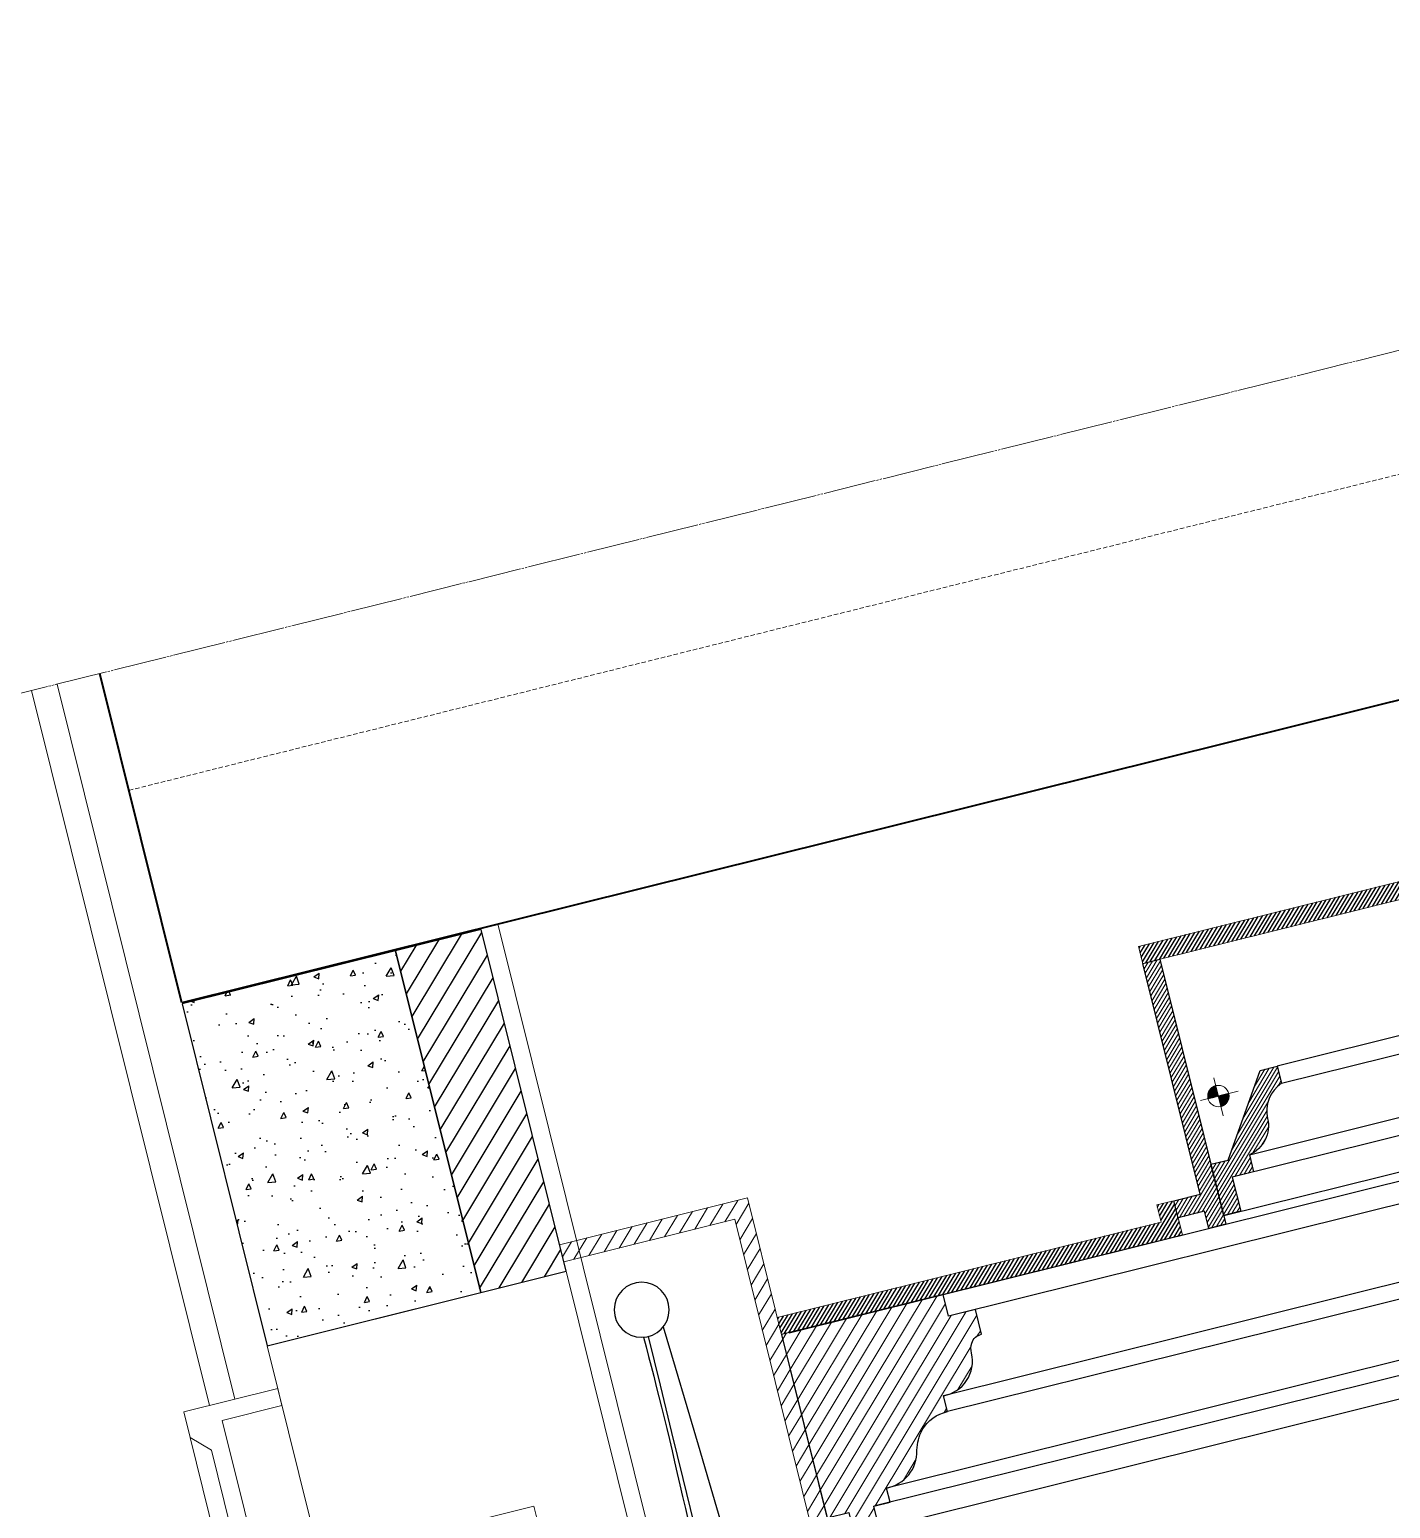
# Model space of a CAD drawing. Header units: inches. Extents: x 122939 to 389145, y 29603 to 574065.
# Drawn here: x 321839 to 323384, y 504454 to 506134 of the extents above; entities that cross this region are included whole.
import ezdxf

# ---------------------------------------------------------------- set-up
doc = ezdxf.new("R2010")
doc.units = ezdxf.units.IN
doc.header["$MEASUREMENT"] = 0
for name, pattern in [('DASHED', [0.75, 0.5, -0.25]), ('HIDDEN', [0.375, 0.25, -0.125]), ('PHANTOM-Z', [69.2, 60, -1.4, 2.5, -1.4, 2.5, -1.4])]:
    doc.linetypes.add(name, pattern=pattern)
for name, color, linetype, lineweight in [('1st floor$0$A-FLOR-HRAL', 4, 'Continuous', 18), ('a-cut', 30, 'PHANTOM-Z', 18), ('A-FLOR-SLAB', 7, 'Continuous', 40), ('A-RNDR-CONC', 2, 'Continuous', 18), ('A-RNDR-PLST', 1, 'Continuous', 9), ('A-RNDR-PT36', 253, 'Continuous', 20), ('A-WALL-STON', 4, 'Continuous', 18), ('GRC', 41, 'Continuous', 0), ('GRC Hatch', 253, 'Continuous', 0)]:
    doc.layers.add(name, color=color, linetype=linetype, lineweight=lineweight)
for name, color, linetype in [('8', 8, 'Continuous'), ('A-Hidden', 8, 'HIDDEN'), ('A-WALL', 7, 'Continuous'), ('Calliper_wall hatch_CHB', 8, 'Continuous'), ('CQ Wall hatch_CHB', 8, 'Continuous'), ('gypsum', 31, 'Continuous')]:
    doc.layers.add(name, color=color, linetype=linetype)

# ---------------------------------------------------------------- blocks, each defined once
blk = doc.blocks.new('half')
at = {"layer": 'GRC Hatch', "lineweight": 0, "ltscale": 5}
h = blk.add_hatch(dxfattribs=at)
h.set_pattern_fill('ANSI31', color=256, scale=30.00000000000001)
h.set_pattern_definition([(135, (111029.2882307031, -5.820766091346741e-11), (2.651650429449549, 2.651650429449553), [])])
h.paths.add_polyline_path([(60616.9776558344, 11176.45348227199), (60616.9776558344, 11196.45348227205), (60586.21424482542, 11196.45348227193), (60586.21424482542, 11466.45348227205), (60566.21424482536, 11466.45348227205), (60566.21424482542, 11156.45348227205), (60586.21424482536, 11156.45348227193), (60586.21424482542, 11176.45348227205)])
edge = h.paths.add_edge_path()
edge.add_line((60466.21424482542, 11316.45348227199), (60466.21424482542, 11296.45348227199))
edge.add_arc((60453.69515682996, 11261.08270513627), 37.52092002368126, 0.5661990946921946, 70.50915648577922, ccw=False)
edge.add_arc((60527.02056506777, 11261.7874710543), 35.80787787709507, 180.5344194091436, 260.6681698821923)
edge.add_line((60521.21424482536, 11226.45348227135), (60521.21424482531, 11206.45348227193))
edge.add_line((60521.21424482547, 11206.45348227205), (60546.2142448255, 11206.45348227205))
edge.add_line((60546.21424482542, 11206.45348227205), (60546.21424482542, 11166.45348227228))
edge.add_line((60546.21424482536, 11166.45348227216), (60566.21424482536, 11166.45348227192))
edge.add_line((60566.21424482536, 11166.45348227193), (60566.21424482536, 11226.45348227112))
edge.add_line((60566.21424482547, 11226.45348227123), (60546.21424482547, 11226.45348227146))
edge.add_line((60546.21424482542, 11226.45348227135), (60486.21424482542, 11316.4534822717))
edge.add_line((60486.2142448253, 11316.45348227181), (60466.2142448253, 11316.45348227205))
at = {"layer": 'gypsum', "ltscale": 5, "elevation": 1.2598110122e-06}
blk.add_lwpolyline([(60616.9776558344, 11176.45348227199), (60616.9776558344, 11196.45348227205), (60586.21424482542, 11196.45348227193), (60586.21424482542, 11466.45348227205), (60566.21424482536, 11466.45348227205), (60566.21424482542, 11156.45348227205), (60586.21424482536, 11156.45348227193), (60586.21424482542, 11176.45348227205), (60616.9776558344, 11176.45348227199)], dxfattribs=at)
blk.add_lwpolyline([(60466.21424482542, 11316.45348227199), (60466.21424482542, 11296.45348227205, -0.3150251714978598), (60491.21424482169, 11261.45348227496, 0.3646312828489309), (60521.21424482536, 11226.45348227135), (60521.21424482547, 11206.45348227205), (60546.21424482542, 11206.45348227205), (60546.21424482536, 11166.45348227216), (60566.21424482536, 11166.45348227193), (60566.21424482547, 11226.45348227123), (60546.21424482542, 11226.45348227135), (60486.2142448253, 11316.45348227181)], format="xyb", close=True, dxfattribs=at)
blk = doc.blocks.new('light')
at = {"layer": '1st floor$0$A-FLOR-HRAL'}
h = blk.add_hatch(dxfattribs=at)
h.set_pattern_fill('ANSI31', color=256, style=0)
h.set_pattern_definition([(45, (3.667440446733962, 0), (-0.0883883476483184, 0.0883883476483185), [])])
h.paths.add_polyline_path([(50492.27574403631, 1889.624619793962), (50492.27574403636, 1901.725888192479, 0.4142135623730951), (50480.17447563785, 1889.62461979402)])
h.paths.add_polyline_path([(50492.27574403631, 1877.523351395444, 0.4142135623730951), (50504.37701243482, 1889.624619793962), (50492.27574403631, 1889.624619793962)])
for p, q in [((50492.27574403636, 1866.364929814939), (50492.27574403631, 1911.081532535434)), ((50471.25148981024, 1889.624619793962), (50515.4788235125, 1889.62461979402))]:
    blk.add_line(p, q, dxfattribs=at)
blk.add_circle((50492.27574403631, 1889.624619793962), 12.10126839851727, dxfattribs=at)
blk = doc.blocks.new('CEIL001')
at = {"layer": '8'}
h = blk.add_hatch(dxfattribs=at)
h.set_pattern_fill('ANSI31', color=256, scale=29.99999999999999, angle=-6.361109362927034e-15, style=0)
h.set_pattern_definition([(45.00000000000001, (-522874.6968636062, -8484.251729747746), (-2.651650429449551, 2.651650429449554), [])])
h.paths.add_polyline_path([(2890.073923600663, -19.99999999953434), (2890.073923600488, 4.656612873077393e-10), (-39.99999999685679, 1.164153218269348e-10), (-39.99999999662396, -19.99999999988358)])
h = blk.add_hatch(dxfattribs=at)
h.set_pattern_fill('ANSI31', color=256, scale=29.99999999999999, angle=-6.361109362927034e-15, style=0)
h.set_pattern_definition([(45.00000000000001, (-50265.40631019877, -10452.20948779117), (-2.651650429449549, 2.651650429449554), [])])
h.paths.add_polyline_path([(-539.917241372983, -310.0000116986921), (-539.9172413728666, -330.0000116987503), (-70.76341100543505, -330.0000116983429), (-70.76341100526042, -290.0000116983429), (-90.76341100549325, -290.0000116986921), (-90.76341100543505, -310.0000116986339)])
at = {"layer": 'GRC Hatch'}
h = blk.add_hatch(dxfattribs=at)
h.set_pattern_fill('ANSI31', color=256, scale=100, angle=-13.9714232829857)
h.set_pattern_definition([(44.99999999999999, (-93499.42607684713, -30431.66796127113), (-8.838834764831843, 8.838834764831848), [])])
h.paths.add_polyline_path([(-539.9172413728666, -570.000012280303), (-539.9172413763008, -170.0000122801866), (-759.9172413721099, -170.0000122801866), (-759.9172413722263, -190.0000122800702), (-559.917241372983, -190.0000122801866), (-559.9172413728083, -570.0000122801866)])
h = blk.add_hatch(dxfattribs=at)
h.set_pattern_fill('ANSI31', color=256, scale=99.99999999999996, angle=-13.9714232829857)
h.set_pattern_definition([(44.99999999999999, (-93499.42607684713, -30431.66796127113), (-8.83883476483184, 8.838834764831844), [])])
edge = h.paths.add_edge_path()
edge.add_line((-350.8055101896171, -355.2656353506027), (-350.8055101896228, -330.000012280443))
edge.add_line((-350.8055101897335, -330.0000122804777), (-539.9172413730839, -330.0000122804873))
edge.add_line((-539.9172413727501, -330.0000122807687), (-539.9172413726964, -544.5558778724753))
edge.add_line((-539.9172413730994, -544.5558778720442), (-514.6516183029678, -544.5558778721514))
edge.add_line((-514.651618302858, -544.5558778725099), (-514.6516183028563, -570.0000122807955))
edge.add_line((-514.6516183027998, -570.0000122805359), (-485.4268396466043, -570.000012280482))
edge.add_line((-485.4268396468251, -570.0000122806523), (-485.4268396468296, -544.429122667169))
edge.add_line((-485.4268396465341, -544.4291226671194), (-466.1816767902348, -544.4291226671415))
edge.add_line((-466.1816767905839, -544.4291226671776), (-466.2947405194474, -527.8009295296539))
edge.add_arc((-463.6859770772862, -485.6040431885631), 42.27745100630982, -93.53772871366446, -12.21565143287109)
edge.add_arc((-375.5114421456819, -506.4532416128204), 48.34277912118122, 137.1562658838177, 165.7452276542556, ccw=False)
edge.add_arc((-379.8229957608273, -503.5241914555663), 43.19686264071839, 87.94483146677783, 136.1159898491896, ccw=False)
edge.add_line((-378.2738799649524, -460.3551147656399), (-378.1652572397898, -441.6729229202026))
edge.add_arc((-375.4000892848708, -401.9954820825369), 39.77367804540344, -93.98656516555752, -0.8074337642425218)
edge.add_arc((-312.6055073731695, -402.8047541364795), 23.02619725845581, 150.242483142125, 179.3809397734983, ccw=False)
edge.add_arc((-320.0609500578139, -399.301639835292), 14.8298319246997, 87.12959903878112, 147.6948261008801, ccw=False)
edge.add_line((-319.3183166501694, -384.4904140072758), (-319.3183166501809, -355.2656353511509))
edge.add_line((-319.3183166501694, -355.2656353510101), (-350.8055101898204, -355.2656353510022))
at = {"layer": 'GRC'}
for points, elevation in [([(2890.073923600721, -19.99999999965075), (2890.073923600488, 4.656612873077393e-10), (-39.99999999685679, 1.164153218269348e-10), (-39.99999999662396, -19.99999999988358)], -1.440170975450897e-09), ([(-539.9172413728666, -570.000012280303), (-539.9172413763008, -170.0000122801866), (-759.9172413721099, -170.0000122801866), (-759.9172413722263, -190.0000122800702), (-559.917241372983, -190.0000122801866), (-559.9172413728083, -570.0000122801866)], 9.69924544952464e-07)]:
    blk.add_lwpolyline(points, close=True, dxfattribs=dict(at, elevation=elevation))
at = {"layer": 'GRC', "elevation": 9.713647215737333e-07}
blk.add_lwpolyline([(-539.9172413728666, -330.0000116987503), (-70.76341100560967, -330.0000116987503), (-70.76341100537684, -290.0000116986339), (-90.76341100549325, -290.0000116986921), (-90.76341100543505, -310.0000116986339), (-539.917241372983, -310.0000116986921)], dxfattribs=at)
at = {"layer": 'gypsum', "elevation": 9.713647215737333e-07}
blk.add_lwpolyline([(-350.8055101896171, -355.2656353506027), (-350.8055101897335, -330.0000122804777), (-539.9172413727501, -330.0000122807687), (-539.9172413730994, -544.5558778720442), (-514.651618302858, -544.5558778725099), (-514.6516183027998, -570.0000122805359), (-485.4268396468251, -570.0000122806523), (-485.4268396465341, -544.4291226671194), (-466.1816767905839, -544.4291226671776), (-466.2947405191371, -527.8009295297088, 0.3705169008587136), (-422.3657666023355, -494.5496046527987, -0.1253939634110558), (-410.9569010338164, -473.5800954694278, -0.2133372465863159), (-378.2738799649524, -460.3551147656399), (-378.1652572395978, -441.6729229202028, 0.4305600987388585), (-335.6303606027504, -402.5559692230308, -0.127830023496442), (-332.5953253443004, -391.3761523988214, -0.2705942841741583), (-319.3183166501694, -384.4904140072758), (-319.3183166501694, -355.2656353510101)], format="xyb", close=True, dxfattribs=at)
at = {"xscale": -0.9999999999999996, "rotation": 359.9999999999999}
blk.add_blockref('half', (60546.21424482891, -11486.45348227181, -1.261251183378822e-06), dxfattribs=at)
blk.add_blockref('light', (-50485.36416419526, -2076.475453407154, 5.837658894621178e-06))
blk = doc.blocks.new('sec ciur')
at = {"layer": '8'}
blk.add_circle((1.736585967533756, -108.8015525048831, 2.288954332357982e-05), 31.24782316433267, dxfattribs=at)
for points, knots in [([(-17.32255293591879, -133.5639368155971, 2.289047289487974e-05), (-64.37344650056912, -1164.425118909392, 2.292919875267977e-05), (60.39826410682872, -2221.31414069637, 2.298466098702334e-05), (-111.1499501655344, -2339.864786876191, 2.162671394550543e-05), (-75.03343130991561, -3203.2750986584, 2.240870311014218e-05)], [364.3751048704897, 364.3751048704897, 364.3751048704897, 364.3751048704897, 944.5259550131184, 3110.31382546021, 3110.31382546021, 3110.31382546021, 3110.31382546021]), ([(1.856086771411356, -140.0491471653222, 2.289052731637982e-05), (6.664027114689816, -1367.070446489495, 2.292920972047979e-05), (75.86920769797871, -2377.409514449537, 2.298473959385814e-05), (-34.09848121058894, -2247.301838280284, 2.161623412048549e-05), (-25.96492531115655, -3203.275098657061, 2.242029025453958e-05)], [364.6469562146419, 364.6469562146419, 364.6469562146419, 364.6469562146419, 944.5259550131184, 3120.888390920752, 3120.888390920752, 3120.888390920752, 3120.888390920752]), ([(7.172824973065872, -139.5728663862101, 2.289354979097963e-05), (2.595465994207188, -374.6237327778363, 2.292978550067978e-05), (84.28556850546738, -1831.419381409534, 2.296746677779701e-05), (59.37311759655131, -2767.518135040824, 2.211191353417366e-05), (43.38258401822532, -3203.275098655373, 2.212677466498073e-05)], [380.0385463844473, 380.0385463844473, 380.0385463844473, 380.0385463844473, 944.5259550131184, 2562.967604305761, 2562.967604305761, 2562.967604305761, 2562.967604305761])]:
    blk.add_open_spline(points, degree=3, knots=knots, dxfattribs=at)

msp = doc.modelspace()

# ---------------------------------------------------------------- hatches: boundary and pattern name
at = {"layer": 'Calliper_wall hatch_CHB'}
h = msp.add_hatch(dxfattribs=at)
h.set_pattern_fill('AR-CONC', color=256, scale=9.999999999999998, angle=6.361109362927034e-15, style=0)
h.set_pattern_definition([(63.9714232829857, (239428.5980839182, 454374.0346333847), (71.11916932952043, 11.22781161991949), [7.499999999999998, -82.49999999999999]), (8.971423282985718, (239428.5980839182, 454374.0346333847), (-31.62542575021152, 69.64396479174259), [5.999999999999999, -65.99999999999999]), (114.4228677429857, (239434.5246812626, 454374.9702843881), (39.4937435470177, 80.87177560512669), [6.374019199999998, -70.11421119999999]), (60.1556232829857, (239423.7693254589, 454393.4429587051), (107.5630978416694, 9.704992776004374), [11.25, -123.75]), (110.6070587729857, (239432.7329145976, 454394.2517040563), (67.1821983616881, 117.0963374062392), [9.561034199999998, -105.171376]), (5.15558727298572, (239423.7693254589, 454393.4429587051), (67.18219831375714, 117.0963373423198), [8.999999999999995, -99.00000009999995]), (34.9714232829857, (239434.6806777339, 454391.0052566046), (67.64557813863283, -24.65919216404946), [7.499999999999998, -82.49999999999999]), (339.9714232829858, (239434.6806777339, 454391.0052566046), (6.103843515325252, 76.24429473826908), [5.999999999999999, -65.99999999999999]), (85.4228680229857, (239440.3178092068, 454388.9503239375), (73.74942098260712, 51.58510224487062), [6.374019, -70.11421119999999]), (51.4714232829857, (239428.5980839182, 454374.0346333847), (-6.857307924501574, 32.59814608269261), [0, -65.19999999999999, 0, -66.99999999999999, 0, -66.24999999999999]), (21.4714232829857, (239428.5980839182, 454374.0346333847), (16.00610137173266, 44.6258503434704), [0, -38.19999999999999, 0, -63.69999999999999, 0, -25.24999999999999]), (341.4714232829857, (239406.957801186, 454368.6505677025), (52.34755766117436, 10.6997365813381), [0, -25, 0, -77.99999999999999, 0, -103.5]), (331.4714232829857, (239397.2536385258, 454366.2361884728), (54.17642058340564, 23.79467605936128), [0, -32.49999999999998, 0, -51.79999999999998, 0, -73.49999999999996])])
h.paths.add_polyline_path([(322254.260184832, 505087.4393210651), (322011.6561184931, 505027.0798403646), (322108.2312876798, 504638.913333957), (322350.8353540187, 504699.2728146574)])
at = {"layer": 'CQ Wall hatch_CHB'}
h = msp.add_hatch(dxfattribs=at)
h.set_pattern_fill('ANSI31', color=8, scale=150, angle=180)
h.set_pattern_definition([(238.9714232829857, (239428.5980839182, 454374.0346333847), (16.06706840326394, -9.664978682068442), [])])
h.paths.add_polyline_path([(322350.8353540202, 504699.2728146508), (322447.8769754094, 504723.4166056506), (322351.301806221, 505111.5831120649), (322254.2601848319, 505087.4393210651)])

# ---------------------------------------------------------------- linework, layer by layer
at = {"elevation": 2.974036634184607e-07}
msp.add_lwpolyline([(322254.260184832, 505087.4393210651), (322011.6561184931, 505027.0798403646), (322108.2312876798, 504638.913333957), (322350.8353540187, 504699.2728146574)], close=True, dxfattribs=at)
at = {"layer": 'a-cut'}
msp.add_line((321464.8364704429, 505289.495841991, -8.313436281885651e-07), (329995.6593292436, 507411.9501168706, -8.313436281885651e-07), dxfattribs=at)
at = {"layer": 'A-FLOR-SLAB'}
for p, q in [((329774.7053544301, 506959.7121887811, 0.0004194715815800006), (322011.3752281645, 505028.2088055161, 1.466681579763429e-07)), ((322011.375228164, 505028.2088055176, 1.466681579672254e-07), (321918.2979216024, 505402.3162828134, 1.669773226101639e-07))]:
    msp.add_line(p, q, dxfattribs=at)
at = {"layer": 'A-Hidden', "linetype": 'DASHED', "lineweight": 0, "ltscale": 10}
msp.add_line((329714.6267586392, 507201.1872887943, -8.352540671749152e-05), (321951.2966323728, 505269.6839055312, 1.597771115725843e-07), dxfattribs=at)
at = {"layer": 'A-RNDR-CONC', "elevation": 2.974036634184607e-07}
msp.add_lwpolyline([(322108.2312876813, 504638.9133339511), (322447.8769807878, 504723.4166069893), (322520.3083576775, 504432.2917271835), (322423.2667310757, 504408.1479348869), (322411.1948349273, 504456.6687481877), (322168.5907684226, 504396.3092674462)], close=True, dxfattribs=at)
at = {"layer": 'A-RNDR-PLST', "color": 1, "ltscale": 0.03}
msp.add_line((322370.7101315415, 505116.4118705242, 2.974036634184607e-07), (322544.545436079, 504417.7121589845, 2.974036634184607e-07), dxfattribs=at)
at = {"layer": 'A-RNDR-PT36'}
msp.add_line((322020.8005300026, 504534.7218605817, 2.974036634184607e-07), (322066.6737353663, 504350.3427700383, 2.974036634184607e-07), dxfattribs=at)
at = {"layer": 'A-WALL', "elevation": 2.974036634184607e-07}
msp.add_lwpolyline([(322350.8353540202, 504699.2728146508), (322447.8769754094, 504723.4166056506), (322351.301806221, 505111.5831120649), (322254.2601848319, 505087.4393210651)], close=True, dxfattribs=at)
at = {"layer": 'A-WALL-STON', "elevation": 2.974036634184607e-07}
msp.add_lwpolyline([(321840.6646255341, 505383.001250273), (322042.6698823826, 504571.0774867709), (322071.7823621997, 504578.3206224289), (321869.7771053511, 505390.2443859309)], dxfattribs=at)
msp.add_lwpolyline([(322013.5573923133, 504563.8343485623), (322120.3031815754, 504590.3925200886), (322125.1319400349, 504570.9841947682), (322057.2028014137, 504554.0835401606), (322107.9047652365, 504350.2961242967), (322413.5858912863, 504426.3490705919), (322418.4146497456, 504406.9407452715), (322073.9168730551, 504321.2302820577), (322066.6737353661, 504350.3427700383), (322081.2533022272, 504374.579853818), (322045.0376137823, 504520.1422937207), (322020.8005300026, 504534.7218605817)], close=True, dxfattribs=at)
at = {"layer": 'GRC'}
for p, q in [((323239.6057692713, 501624.0422793463, 1.654478140327049e-07), (322370.7101315423, 505116.4118705216, 1.597771115725843e-07)), ((323264.0304465194, 501525.8716862501, 3.701847155150826e-07), (322370.7101315421, 505116.4118705221, 2.956705040666996e-07))]:
    msp.add_line(p, q, dxfattribs=at)
at = {"layer": 'gypsum', "color": 8}
for p, q in [((328709.3223306278, 506313.367067569, -0.0005880324587059771), (323255.4222949615, 504956.4459783524, -0.0005880338988769525)), ((323260.2510534208, 504937.0376530321, -0.0005880338988769525), (328714.1510890875, 506293.9587422475, -0.0005880324587059771)), ((329141.5574706244, 506229.9928664643, -0.006841840721870386), (322882.0917705761, 504672.6484046889, -0.0009250907147381618)), ((323223.7788133997, 504855.8294286478, -0.0005880455796696991), (328784.4246383262, 506239.3086893889, -0.0005880455796696991)), ((328789.2533967858, 506219.900364068, -0.0005880455796696991), (323204.3471651984, 504830.3851552848, -0.0005880455796696991)), ((323194.5963568046, 504786.7397461533, -0.0005880455796696991), (328823.1713203567, 506187.1196614942, -0.0005880455796696991)), ((329214.1587670918, 506159.0144793969, -0.006841840721867518), (322876.4034230442, 504582.1916868302, -0.0009433291529289114)), ((329224.141493873, 506142.246435006, -0.006841840721868732), (322877.8020290569, 504563.2879277345, -0.0009449429290492306)), ((329320.7791731639, 506096.7877841782, -0.006841840721868709), (322811.6757059797, 504477.3338688583, -0.0009347316762561998)), ((329329.7473036658, 506081.8839260676, -0.006841840721870562), (322797.1242821964, 504456.5783854912, -0.0009218966984415322))]:
    msp.add_line(p, q, dxfattribs=at)
at = {"layer": 'gypsum', "color": 8, "elevation": -0.0005870596538132249}
for points in [[(322701.3167631338, 504653.7077501543), (328631.5024493465, 506129.1279023329)], [(322774.9378640943, 504424.7080084156), (329354.5969052202, 506061.7160309971)]]:
    msp.add_lwpolyline(points, dxfattribs=at)

# ---------------------------------------------------------------- block references
at = {"layer": 'GRC', "rotation": 13.9714232829857}
msp.add_blockref('CEIL001', (323136.7445467724, 505102.1017097372, -0.0005880324587057737), dxfattribs=at)
at = {"layer": 'gypsum', "xscale": -1, "rotation": 13.97142328298802}
msp.add_blockref('sec ciur', (322509.032487552, 504785.7184793876, -0.001273023250593715), dxfattribs=at)

doc.saveas('drawing.dxf')
